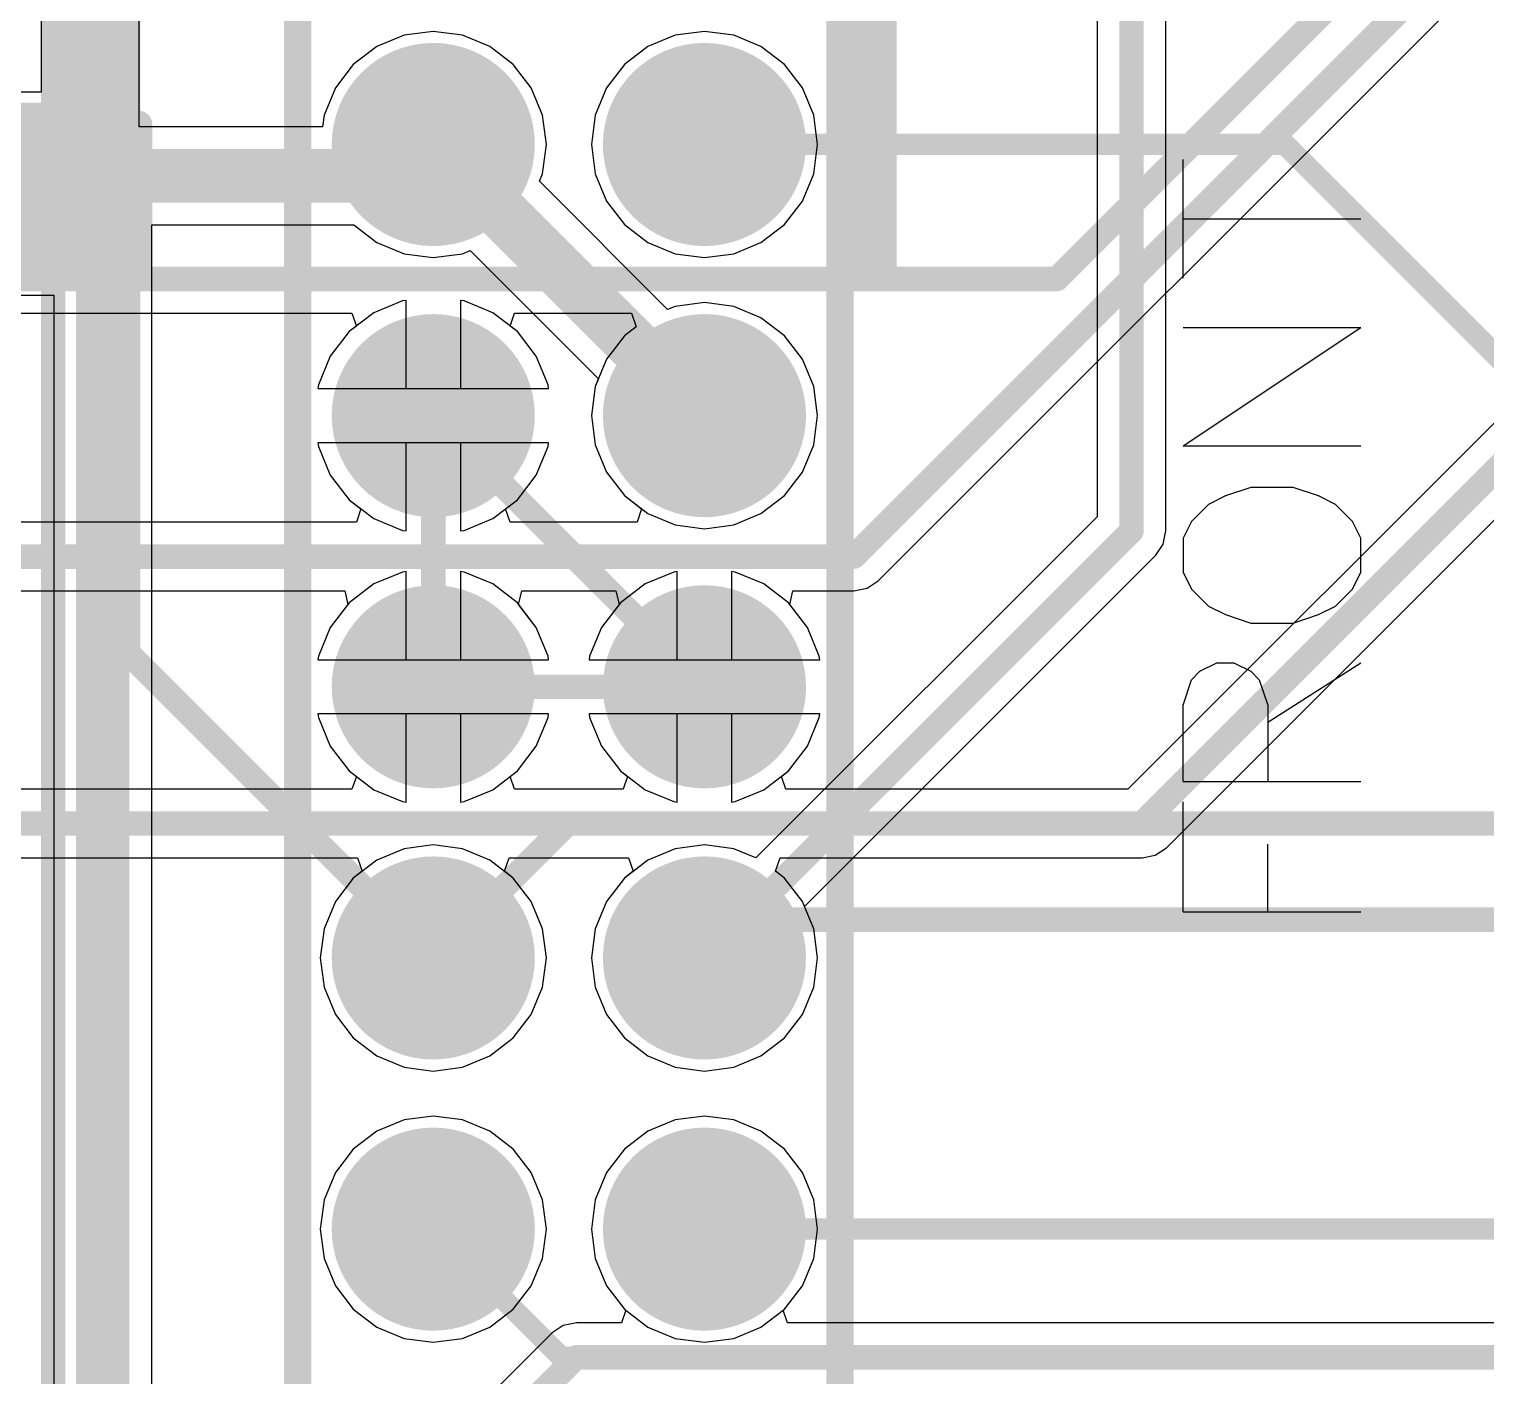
# Model space of a CAD drawing. Header units: millimetres. Extents: x 0 to 7.44, y -3.03 to 0.
# Drawn here: x 3.302 to 3.839, y -1.842 to -1.345 of the extents above; entities that cross this region are included whole.
import ezdxf

# ---------------------------------------------------------------- set-up
doc = ezdxf.new("R2010")
doc.units = ezdxf.units.MM
doc.header["$MEASUREMENT"] = 0
for name, color, linetype in [('BottomLayer', 5, 'Continuous'), ('BottomOverlay', 54, 'Continuous'), ('BottomPaste', 16, 'Continuous'), ('BottomSolder', 6, 'Continuous'), ('MidLayer1', 16, 'Continuous'), ('MidLayer2', 76, 'Continuous'), ('MultiLayer', 9, 'Continuous'), ('PadHoleLayer', 156, 'Continuous'), ('TopLayer', 1, 'Continuous'), ('TopSolder', 216, 'Continuous')]:
    doc.layers.add(name, color=color, linetype=linetype)

# ---------------------------------------------------------------- blocks, each defined once
blk = doc.blocks.new('90131_0142_B_62')
at = {"layer": 'BottomLayer', "const_width": 0.03346}
for points in [[(0.03327, 0.05, 1), (0.06673, 0.05, 1)], [(0.13327, 0.05, 1), (0.16673, 0.05, 1)], [(0.23327, 0.05, 1), (0.26673, 0.05, 1)], [(0.33327, 0.05, 1), (0.36673, 0.05, 1)], [(0.43327, 0.05, 1), (0.46673, 0.05, 1)], [(0.03327, -0.05, 1), (0.06673, -0.05, 1)], [(0.13327, -0.05, 1), (0.16673, -0.05, 1)], [(0.23327, -0.05, 1), (0.26673, -0.05, 1)], [(0.33327, -0.05, 1), (0.36673, -0.05, 1)], [(0.43327, -0.05, 1), (0.46673, -0.05, 1)]]:
    blk.add_lwpolyline(points, format="xyb", close=True, dxfattribs=at)
at = {"layer": 'BottomOverlay', "const_width": 0.01}
for points in [[(1.1, 0.1), (-1.1, 0.1)], [(1.1, -0.1), (-1.1, -0.1)]]:
    blk.add_lwpolyline(points, dxfattribs=at)
at = {"layer": 'BottomSolder', "const_width": 0.03746}
for points in [[(0.03127, 0.05, 1), (0.06873, 0.05, 1)], [(0.13127, 0.05, 1), (0.16873, 0.05, 1)], [(0.23127, 0.05, 1), (0.26873, 0.05, 1)], [(0.33127, 0.05, 1), (0.36873, 0.05, 1)], [(0.43127, 0.05, 1), (0.46873, 0.05, 1)], [(0.03127, -0.05, 1), (0.06873, -0.05, 1)], [(0.13127, -0.05, 1), (0.16873, -0.05, 1)], [(0.23127, -0.05, 1), (0.26873, -0.05, 1)], [(0.33127, -0.05, 1), (0.36873, -0.05, 1)], [(0.43127, -0.05, 1), (0.46873, -0.05, 1)]]:
    blk.add_lwpolyline(points, format="xyb", close=True, dxfattribs=at)
at = {"layer": 'MidLayer1', "const_width": 0.03346}
for points in [[(0.03327, 0.05, 1), (0.06673, 0.05, 1)], [(0.13327, 0.05, 1), (0.16673, 0.05, 1)], [(0.23327, 0.05, 1), (0.26673, 0.05, 1)], [(0.33327, 0.05, 1), (0.36673, 0.05, 1)], [(0.43327, 0.05, 1), (0.46673, 0.05, 1)], [(0.03327, -0.05, 1), (0.06673, -0.05, 1)], [(0.13327, -0.05, 1), (0.16673, -0.05, 1)], [(0.23327, -0.05, 1), (0.26673, -0.05, 1)], [(0.33327, -0.05, 1), (0.36673, -0.05, 1)], [(0.43327, -0.05, 1), (0.46673, -0.05, 1)]]:
    blk.add_lwpolyline(points, format="xyb", close=True, dxfattribs=at)
at = {"layer": 'MidLayer2', "const_width": 0.03346}
for points in [[(0.03327, 0.05, 1), (0.06673, 0.05, 1)], [(0.13327, 0.05, 1), (0.16673, 0.05, 1)], [(0.23327, 0.05, 1), (0.26673, 0.05, 1)], [(0.33327, 0.05, 1), (0.36673, 0.05, 1)], [(0.43327, 0.05, 1), (0.46673, 0.05, 1)], [(0.03327, -0.05, 1), (0.06673, -0.05, 1)], [(0.13327, -0.05, 1), (0.16673, -0.05, 1)], [(0.23327, -0.05, 1), (0.26673, -0.05, 1)], [(0.33327, -0.05, 1), (0.36673, -0.05, 1)], [(0.43327, -0.05, 1), (0.46673, -0.05, 1)]]:
    blk.add_lwpolyline(points, format="xyb", close=True, dxfattribs=at)
at = {"layer": 'MultiLayer', "const_width": 0.03346}
for points in [[(0.03327, 0.05, 1), (0.06673, 0.05, 1)], [(0.13327, 0.05, 1), (0.16673, 0.05, 1)], [(0.23327, 0.05, 1), (0.26673, 0.05, 1)], [(0.33327, 0.05, 1), (0.36673, 0.05, 1)], [(0.43327, 0.05, 1), (0.46673, 0.05, 1)], [(0.03327, -0.05, 1), (0.06673, -0.05, 1)], [(0.13327, -0.05, 1), (0.16673, -0.05, 1)], [(0.23327, -0.05, 1), (0.26673, -0.05, 1)], [(0.33327, -0.05, 1), (0.36673, -0.05, 1)], [(0.43327, -0.05, 1), (0.46673, -0.05, 1)]]:
    blk.add_lwpolyline(points, format="xyb", close=True, dxfattribs=at)
at = {"layer": 'PadHoleLayer', "const_width": 0.02165}
for points in [[(0.03917, 0.05, 1), (0.06083, 0.05, 1)], [(0.13917, 0.05, 1), (0.16083, 0.05, 1)], [(0.23917, 0.05, 1), (0.26083, 0.05, 1)], [(0.33917, 0.05, 1), (0.36083, 0.05, 1)], [(0.43917, 0.05, 1), (0.46083, 0.05, 1)], [(0.03917, -0.05, 1), (0.06083, -0.05, 1)], [(0.13917, -0.05, 1), (0.16083, -0.05, 1)], [(0.23917, -0.05, 1), (0.26083, -0.05, 1)], [(0.33917, -0.05, 1), (0.36083, -0.05, 1)], [(0.43917, -0.05, 1), (0.46083, -0.05, 1)]]:
    blk.add_lwpolyline(points, format="xyb", close=True, dxfattribs=at)
at = {"layer": 'TopLayer', "const_width": 0.03346}
for points in [[(0.03327, 0.05, 1), (0.06673, 0.05, 1)], [(0.13327, 0.05, 1), (0.16673, 0.05, 1)], [(0.23327, 0.05, 1), (0.26673, 0.05, 1)], [(0.33327, 0.05, 1), (0.36673, 0.05, 1)], [(0.43327, 0.05, 1), (0.46673, 0.05, 1)], [(0.03327, -0.05, 1), (0.06673, -0.05, 1)], [(0.13327, -0.05, 1), (0.16673, -0.05, 1)], [(0.23327, -0.05, 1), (0.26673, -0.05, 1)], [(0.33327, -0.05, 1), (0.36673, -0.05, 1)], [(0.43327, -0.05, 1), (0.46673, -0.05, 1)]]:
    blk.add_lwpolyline(points, format="xyb", close=True, dxfattribs=at)
at = {"layer": 'TopSolder', "const_width": 0.03746}
for points in [[(0.03127, 0.05, 1), (0.06873, 0.05, 1)], [(0.13127, 0.05, 1), (0.16873, 0.05, 1)], [(0.23127, 0.05, 1), (0.26873, 0.05, 1)], [(0.33127, 0.05, 1), (0.36873, 0.05, 1)], [(0.43127, 0.05, 1), (0.46873, 0.05, 1)], [(0.03127, -0.05, 1), (0.06873, -0.05, 1)], [(0.13127, -0.05, 1), (0.16873, -0.05, 1)], [(0.23127, -0.05, 1), (0.26873, -0.05, 1)], [(0.33127, -0.05, 1), (0.36873, -0.05, 1)], [(0.43127, -0.05, 1), (0.46873, -0.05, 1)]]:
    blk.add_lwpolyline(points, format="xyb", close=True, dxfattribs=at)
blk = doc.blocks.new('CAP_0805_B_110')
at = {"layer": 'BottomLayer'}
for points in [[(-0.05511, -0.02953), (-0.00393, -0.02953), (-0.05511, 0.02953), (-0.00393, 0.02953)], [(0.0197, -0.02953), (0.07088, -0.02953), (0.0197, 0.02953), (0.07088, 0.02953)]]:
    blk.add_solid(points, dxfattribs=at)
at = {"layer": 'BottomOverlay', "const_width": 0.01}
blk.add_lwpolyline([(-0.07088, 0.02557), (-0.07088, -0.02557)], dxfattribs=at)
at = {"layer": 'BottomOverlay', "const_width": 0.005}
for points in [[(-0.07338, 0.02557, 1), (-0.06838, 0.02557, 1)], [(-0.07338, -0.02557, 1), (-0.06838, -0.02557, 1)]]:
    blk.add_lwpolyline(points, format="xyb", close=True, dxfattribs=at)
at = {"layer": 'BottomPaste'}
for points in [[(-0.05511, -0.02953), (-0.00393, -0.02953), (-0.05511, 0.02953), (-0.00393, 0.02953)], [(0.0197, -0.02953), (0.07088, -0.02953), (0.0197, 0.02953), (0.07088, 0.02953)]]:
    blk.add_solid(points, dxfattribs=at)
at = {"layer": 'BottomSolder'}
for points in [[(-0.05911, -0.03353), (0.00007, -0.03353), (-0.05911, 0.03353), (0.00007, 0.03353)], [(0.0157, -0.03353), (0.07488, -0.03353), (0.0157, 0.03353), (0.07488, 0.03353)]]:
    blk.add_solid(points, dxfattribs=at)

msp = doc.modelspace()

# ---------------------------------------------------------------- linework, layer by layer
at = {"layer": 'BottomLayer'}
for p, q in [((3.30661, -0.20061), (3.30661, -1.36811)), ((3.34274, -1.3809), (3.34274, -0.20809)), ((3.69602, -0.82677), (3.69602, -1.52468)), ((3.72131, -1.52992), (3.72131, -0.83201)), ((3.44039, -1.34713), (3.43033, -1.35129)), ((3.45118, -1.34571), (3.44039, -1.34713)), ((3.46197, -1.34713), (3.45118, -1.34571)), ((3.47203, -1.35129), (3.46197, -1.34713)), ((3.54039, -1.34713), (3.53033, -1.35129)), ((3.55118, -1.34571), (3.54039, -1.34713)), ((3.56197, -1.34713), (3.55118, -1.34571)), ((3.57203, -1.35129), (3.56197, -1.34713)), ((3.43033, -1.35129), (3.4217, -1.35792)), ((3.48066, -1.35792), (3.47203, -1.35129)), ((3.53033, -1.35129), (3.5217, -1.35792)), ((3.58066, -1.35792), (3.57203, -1.35129)), ((3.4217, -1.35792), (3.41507, -1.36655)), ((3.48729, -1.36655), (3.48066, -1.35792)), ((3.5217, -1.35792), (3.51507, -1.36655)), ((3.58729, -1.36655), (3.58066, -1.35792)), ((3.30661, -1.36811), (3.2677, -1.36811)), ((3.41507, -1.36655), (3.41091, -1.37661)), ((3.49146, -1.37661), (3.48729, -1.36655)), ((3.51507, -1.36655), (3.51091, -1.37661)), ((3.59146, -1.37661), (3.58729, -1.36655)), ((3.41091, -1.37661), (3.41034, -1.3809)), ((3.49288, -1.3874), (3.49146, -1.37661)), ((3.51091, -1.37661), (3.50949, -1.3874)), ((3.59288, -1.3874), (3.59146, -1.37661)), ((3.41034, -1.3809), (3.34274, -1.3809)), ((3.49146, -1.39819), (3.49288, -1.3874)), ((3.50949, -1.3874), (3.51091, -1.39819)), ((3.59146, -1.39819), (3.59288, -1.3874)), ((3.4903, -1.40098), (3.49146, -1.39819)), ((3.53761, -1.44828), (3.4903, -1.40098)), ((3.51091, -1.39819), (3.51507, -1.40825)), ((3.58729, -1.40825), (3.59146, -1.39819)), ((3.51507, -1.40825), (3.5217, -1.41688)), ((3.58066, -1.41688), (3.58729, -1.40825)), ((3.34735, -2.85982), (3.34735, -1.41702)), ((3.34735, -1.41702), (3.42188, -1.41702)), ((3.42188, -1.41702), (3.43033, -1.42351)), ((3.5217, -1.41688), (3.53033, -1.42351)), ((3.57203, -1.42351), (3.58066, -1.41688)), ((3.43033, -1.42351), (3.44039, -1.42768)), ((3.53033, -1.42351), (3.54039, -1.42768)), ((3.56197, -1.42768), (3.57203, -1.42351)), ((3.44039, -1.42768), (3.45118, -1.4291)), ((3.45118, -1.4291), (3.46197, -1.42768)), ((3.46197, -1.42768), (3.46476, -1.42652)), ((3.46476, -1.42652), (3.51206, -1.47383)), ((3.54039, -1.42768), (3.55118, -1.4291)), ((3.55118, -1.4291), (3.56197, -1.42768)), ((3.2677, -1.44291), (3.31123, -1.44291)), ((3.31123, -1.44291), (3.31123, -2.86439)), ((3.44118, -1.44488), (3.43983, -1.44506)), ((3.44118, -1.4774), (3.44118, -1.44488)), ((3.46253, -1.44506), (3.46118, -1.44488)), ((3.46118, -1.44488), (3.46118, -1.4774)), ((3.42926, -1.44944), (3.42018, -1.4564)), ((3.43983, -1.44506), (3.42926, -1.44944)), ((3.4731, -1.44944), (3.46253, -1.44506)), ((3.48218, -1.4564), (3.4731, -1.44944)), ((3.54039, -1.44713), (3.53761, -1.44828)), ((3.55118, -1.44571), (3.54039, -1.44713)), ((3.56197, -1.44713), (3.55118, -1.44571)), ((3.57203, -1.45129), (3.56197, -1.44713)), ((3.58066, -1.45792), (3.57203, -1.45129)), ((3.42018, -1.4564), (3.41321, -1.46548)), ((3.48915, -1.46548), (3.48218, -1.4564)), ((3.58729, -1.46655), (3.58066, -1.45792)), ((3.41321, -1.46548), (3.40884, -1.47606)), ((3.49353, -1.47606), (3.48915, -1.46548)), ((3.59146, -1.47661), (3.58729, -1.46655)), ((3.40884, -1.47606), (3.40866, -1.4774)), ((3.4937, -1.4774), (3.49353, -1.47606)), ((3.51091, -1.47661), (3.50949, -1.4874)), ((3.51206, -1.47383), (3.51091, -1.47661)), ((3.59288, -1.4874), (3.59146, -1.47661)), ((3.40866, -1.4774), (3.44118, -1.4774)), ((3.46118, -1.4774), (3.4937, -1.4774)), ((3.50949, -1.4874), (3.51091, -1.49819)), ((3.59146, -1.49819), (3.59288, -1.4874)), ((3.44118, -1.4974), (3.40866, -1.4974)), ((3.40866, -1.4974), (3.40884, -1.49875)), ((3.40884, -1.49875), (3.41321, -1.50932)), ((3.44118, -1.52992), (3.44118, -1.4974)), ((3.4937, -1.4974), (3.46118, -1.4974)), ((3.46118, -1.4974), (3.46118, -1.52992)), ((3.48915, -1.50932), (3.49353, -1.49875)), ((3.49353, -1.49875), (3.4937, -1.4974)), ((3.51091, -1.49819), (3.51507, -1.50825)), ((3.58729, -1.50825), (3.59146, -1.49819)), ((3.41321, -1.50932), (3.42018, -1.5184)), ((3.48218, -1.5184), (3.48915, -1.50932)), ((3.51507, -1.50825), (3.5217, -1.51688)), ((3.58066, -1.51688), (3.58729, -1.50825)), ((3.42018, -1.5184), (3.42926, -1.52537)), ((3.4731, -1.52537), (3.48218, -1.5184)), ((3.5217, -1.51688), (3.53033, -1.52351)), ((3.57203, -1.52351), (3.58066, -1.51688)), ((3.42926, -1.52537), (3.43983, -1.52975)), ((3.46253, -1.52975), (3.4731, -1.52537)), ((3.53033, -1.52351), (3.54039, -1.52768)), ((3.56197, -1.52768), (3.57203, -1.52351)), ((3.69602, -1.52468), (3.57018, -1.65053)), ((3.43983, -1.52975), (3.44118, -1.52992)), ((3.46118, -1.52992), (3.46253, -1.52975)), ((3.54039, -1.52768), (3.55118, -1.5291)), ((3.55118, -1.5291), (3.56197, -1.52768)), ((3.72034, -1.53476), (3.72131, -1.52992)), ((3.7176, -1.53886), (3.72034, -1.53476)), ((3.58806, -1.66841), (3.7176, -1.53886)), ((3.43983, -1.54506), (3.42926, -1.54944)), ((3.44118, -1.54488), (3.43983, -1.54506)), ((3.44118, -1.5774), (3.44118, -1.54488)), ((3.46253, -1.54506), (3.46118, -1.54488)), ((3.46118, -1.54488), (3.46118, -1.5774)), ((3.4731, -1.54944), (3.46253, -1.54506)), ((3.53983, -1.54506), (3.52926, -1.54944)), ((3.54118, -1.54488), (3.53983, -1.54506)), ((3.54118, -1.5774), (3.54118, -1.54488)), ((3.56253, -1.54506), (3.56118, -1.54488)), ((3.56118, -1.54488), (3.56118, -1.5774)), ((3.5731, -1.54944), (3.56253, -1.54506)), ((3.42926, -1.54944), (3.42018, -1.5564)), ((3.48218, -1.5564), (3.4731, -1.54944)), ((3.52926, -1.54944), (3.52018, -1.5564)), ((3.58218, -1.5564), (3.5731, -1.54944)), ((3.42018, -1.5564), (3.41321, -1.56548)), ((3.48915, -1.56548), (3.48218, -1.5564)), ((3.52018, -1.5564), (3.51321, -1.56548)), ((3.58915, -1.56548), (3.58218, -1.5564)), ((3.41321, -1.56548), (3.40884, -1.57606)), ((3.49353, -1.57606), (3.48915, -1.56548)), ((3.51321, -1.56548), (3.50884, -1.57606)), ((3.59353, -1.57606), (3.58915, -1.56548)), ((3.40884, -1.57606), (3.40866, -1.5774)), ((3.40866, -1.5774), (3.44118, -1.5774)), ((3.46118, -1.5774), (3.4937, -1.5774)), ((3.4937, -1.5774), (3.49353, -1.57606)), ((3.50884, -1.57606), (3.50866, -1.5774)), ((3.50866, -1.5774), (3.54118, -1.5774)), ((3.56118, -1.5774), (3.5937, -1.5774)), ((3.5937, -1.5774), (3.59353, -1.57606)), ((3.44118, -1.5974), (3.40866, -1.5974)), ((3.40866, -1.5974), (3.40884, -1.59875)), ((3.40884, -1.59875), (3.41321, -1.60932)), ((3.44118, -1.62992), (3.44118, -1.5974)), ((3.4937, -1.5974), (3.46118, -1.5974)), ((3.46118, -1.5974), (3.46118, -1.62992)), ((3.48915, -1.60932), (3.49353, -1.59875)), ((3.49353, -1.59875), (3.4937, -1.5974)), ((3.54118, -1.5974), (3.50866, -1.5974)), ((3.50866, -1.5974), (3.50884, -1.59875)), ((3.50884, -1.59875), (3.51321, -1.60932)), ((3.54118, -1.62992), (3.54118, -1.5974)), ((3.5937, -1.5974), (3.56118, -1.5974)), ((3.56118, -1.5974), (3.56118, -1.62992)), ((3.58915, -1.60932), (3.59353, -1.59875)), ((3.59353, -1.59875), (3.5937, -1.5974)), ((3.41321, -1.60932), (3.42018, -1.6184)), ((3.48218, -1.6184), (3.48915, -1.60932)), ((3.51321, -1.60932), (3.52018, -1.6184)), ((3.58218, -1.6184), (3.58915, -1.60932)), ((3.42018, -1.6184), (3.42926, -1.62537)), ((3.4731, -1.62537), (3.48218, -1.6184)), ((3.52018, -1.6184), (3.52926, -1.62537)), ((3.5731, -1.62537), (3.58218, -1.6184)), ((3.42926, -1.62537), (3.43983, -1.62975)), ((3.46253, -1.62975), (3.4731, -1.62537)), ((3.52926, -1.62537), (3.53983, -1.62975)), ((3.56253, -1.62975), (3.5731, -1.62537)), ((3.43983, -1.62975), (3.44118, -1.62992)), ((3.46118, -1.62992), (3.46253, -1.62975)), ((3.53983, -1.62975), (3.54118, -1.62992)), ((3.56118, -1.62992), (3.56253, -1.62975)), ((3.44039, -1.64713), (3.43033, -1.65129)), ((3.45118, -1.64571), (3.44039, -1.64713)), ((3.46197, -1.64713), (3.45118, -1.64571)), ((3.47203, -1.65129), (3.46197, -1.64713)), ((3.54039, -1.64713), (3.53033, -1.65129)), ((3.55118, -1.64571), (3.54039, -1.64713)), ((3.56197, -1.64713), (3.55118, -1.64571)), ((3.57018, -1.65053), (3.56197, -1.64713)), ((3.43033, -1.65129), (3.4217, -1.65792)), ((3.48066, -1.65792), (3.47203, -1.65129)), ((3.53033, -1.65129), (3.5217, -1.65792)), ((3.4217, -1.65792), (3.41507, -1.66655)), ((3.48729, -1.66655), (3.48066, -1.65792)), ((3.5217, -1.65792), (3.51507, -1.66655)), ((3.41507, -1.66655), (3.41091, -1.67661)), ((3.49146, -1.67661), (3.48729, -1.66655)), ((3.51507, -1.66655), (3.51091, -1.67661)), ((3.59146, -1.67661), (3.58806, -1.66841)), ((3.41091, -1.67661), (3.40949, -1.6874)), ((3.49288, -1.6874), (3.49146, -1.67661)), ((3.51091, -1.67661), (3.50949, -1.6874)), ((3.59288, -1.6874), (3.59146, -1.67661)), ((3.40949, -1.6874), (3.41091, -1.69819)), ((3.49146, -1.69819), (3.49288, -1.6874)), ((3.50949, -1.6874), (3.51091, -1.69819)), ((3.59146, -1.69819), (3.59288, -1.6874)), ((3.41091, -1.69819), (3.41507, -1.70825)), ((3.48729, -1.70825), (3.49146, -1.69819)), ((3.51091, -1.69819), (3.51507, -1.70825)), ((3.58729, -1.70825), (3.59146, -1.69819)), ((3.41507, -1.70825), (3.4217, -1.71688)), ((3.48066, -1.71688), (3.48729, -1.70825)), ((3.51507, -1.70825), (3.5217, -1.71688)), ((3.58066, -1.71688), (3.58729, -1.70825)), ((3.4217, -1.71688), (3.43033, -1.72351)), ((3.47203, -1.72351), (3.48066, -1.71688)), ((3.5217, -1.71688), (3.53033, -1.72351)), ((3.57203, -1.72351), (3.58066, -1.71688)), ((3.43033, -1.72351), (3.44039, -1.72768)), ((3.46197, -1.72768), (3.47203, -1.72351)), ((3.53033, -1.72351), (3.54039, -1.72768)), ((3.56197, -1.72768), (3.57203, -1.72351)), ((3.44039, -1.72768), (3.45118, -1.7291)), ((3.45118, -1.7291), (3.46197, -1.72768)), ((3.54039, -1.72768), (3.55118, -1.7291)), ((3.55118, -1.7291), (3.56197, -1.72768)), ((3.45118, -1.74571), (3.44039, -1.74713)), ((3.46197, -1.74713), (3.45118, -1.74571)), ((3.55118, -1.74571), (3.54039, -1.74713)), ((3.56197, -1.74713), (3.55118, -1.74571)), ((3.44039, -1.74713), (3.43033, -1.75129)), ((3.47203, -1.75129), (3.46197, -1.74713)), ((3.54039, -1.74713), (3.53033, -1.75129)), ((3.57203, -1.75129), (3.56197, -1.74713)), ((3.43033, -1.75129), (3.4217, -1.75792)), ((3.48066, -1.75792), (3.47203, -1.75129)), ((3.53033, -1.75129), (3.5217, -1.75792)), ((3.58066, -1.75792), (3.57203, -1.75129)), ((3.4217, -1.75792), (3.41507, -1.76655)), ((3.48729, -1.76655), (3.48066, -1.75792)), ((3.5217, -1.75792), (3.51507, -1.76655)), ((3.58729, -1.76655), (3.58066, -1.75792)), ((3.41507, -1.76655), (3.41091, -1.77661)), ((3.49146, -1.77661), (3.48729, -1.76655)), ((3.51507, -1.76655), (3.51091, -1.77661)), ((3.59146, -1.77661), (3.58729, -1.76655)), ((3.41091, -1.77661), (3.40949, -1.7874)), ((3.49288, -1.7874), (3.49146, -1.77661)), ((3.51091, -1.77661), (3.50949, -1.7874)), ((3.59288, -1.7874), (3.59146, -1.77661)), ((3.40949, -1.7874), (3.41091, -1.79819)), ((3.49146, -1.79819), (3.49288, -1.7874)), ((3.50949, -1.7874), (3.51091, -1.79819)), ((3.59146, -1.79819), (3.59288, -1.7874)), ((3.41091, -1.79819), (3.41507, -1.80825)), ((3.48729, -1.80825), (3.49146, -1.79819)), ((3.51091, -1.79819), (3.51507, -1.80825)), ((3.58729, -1.80825), (3.59146, -1.79819)), ((3.41507, -1.80825), (3.4217, -1.81688)), ((3.48066, -1.81688), (3.48729, -1.80825)), ((3.51507, -1.80825), (3.5217, -1.81688)), ((3.58066, -1.81688), (3.58729, -1.80825)), ((3.4217, -1.81688), (3.43033, -1.82351)), ((3.47203, -1.82351), (3.48066, -1.81688)), ((3.5217, -1.81688), (3.53033, -1.82351)), ((3.57203, -1.82351), (3.58066, -1.81688)), ((3.43033, -1.82351), (3.44039, -1.82768)), ((3.46197, -1.82768), (3.47203, -1.82351)), ((3.53033, -1.82351), (3.54039, -1.82768)), ((3.56197, -1.82768), (3.57203, -1.82351)), ((3.44039, -1.82768), (3.45118, -1.8291)), ((3.45118, -1.8291), (3.46197, -1.82768)), ((3.54039, -1.82768), (3.55118, -1.8291)), ((3.55118, -1.8291), (3.56197, -1.82768))]:
    msp.add_line(p, q, dxfattribs=at)
for points, const_width in [([(3.32467, -1.39896), (3.32467, -0.20061)], 0.01969), ([(3.70866, -1.52992), (3.70866, -0.82677)], 0.00906), ([(3.43962, -1.39896), (3.45118, -1.3874)], 0.01969), ([(3.45118, -1.3874), (3.55118, -1.4874)], 0.01969), ([(3.32467, -1.39896), (3.32929, -1.39896)], 0.01969), ([(3.32929, -2.88047), (3.32929, -1.39896)], 0.01969), ([(3.32929, -1.39896), (3.43962, -1.39896)], 0.01969), ([(3.45118, -1.4874), (3.55118, -1.5874)], 0.00906), ([(3.45118, -1.5874), (3.45118, -1.4874)], 0.00906), ([(3.55118, -1.6874), (3.70866, -1.52992)], 0.00906), ([(3.45118, -1.5874), (3.55118, -1.5874)], 0.00906)]:
    msp.add_lwpolyline(points, dxfattribs=dict(at, const_width=const_width))
for points, const_width in [([(3.44626, -1.3874, 1), (3.4561, -1.3874, 1)], 0.00984), ([(3.44626, -1.3874, 1), (3.4561, -1.3874, 1)], 0.00984), ([(3.31975, -1.39896, 1), (3.32959, -1.39896, 1)], 0.00984), ([(3.31975, -1.39896, 1), (3.32959, -1.39896, 1)], 0.00984), ([(3.32437, -1.39896, 1), (3.33421, -1.39896, 1)], 0.00984), ([(3.32437, -1.39896, 1), (3.33421, -1.39896, 1)], 0.00984), ([(3.32437, -1.39896, 1), (3.33421, -1.39896, 1)], 0.00984), ([(3.4347, -1.39896, 1), (3.44454, -1.39896, 1)], 0.00984), ([(3.4347, -1.39896, 1), (3.44454, -1.39896, 1)], 0.00984), ([(3.54626, -1.4874, 1), (3.5561, -1.4874, 1)], 0.00984), ([(3.44892, -1.4874, 1), (3.45344, -1.4874, 1)], 0.00453), ([(3.44892, -1.4874, 1), (3.45344, -1.4874, 1)], 0.00453), ([(3.7064, -1.52992, 1), (3.71093, -1.52992, 1)], 0.00453), ([(3.7064, -1.52992, 1), (3.71093, -1.52992, 1)], 0.00453), ([(3.44892, -1.5874, 1), (3.45344, -1.5874, 1)], 0.00453), ([(3.44892, -1.5874, 1), (3.45344, -1.5874, 1)], 0.00453), ([(3.54892, -1.5874, 1), (3.55344, -1.5874, 1)], 0.00453), ([(3.54892, -1.5874, 1), (3.55344, -1.5874, 1)], 0.00453), ([(3.54892, -1.6874, 1), (3.55344, -1.6874, 1)], 0.00453)]:
    msp.add_lwpolyline(points, format="xyb", close=True, dxfattribs=dict(at, const_width=const_width))
at = {"layer": 'BottomOverlay'}
for p, q in [((3.72767, -1.43672), (3.72767, -1.39299)), ((3.72767, -1.41485), (3.79327, -1.41485)), ((3.72767, -1.49858), (3.79327, -1.45484)), ((3.72767, -1.45484), (3.79327, -1.45484)), ((3.72767, -1.49858), (3.79327, -1.49858)), ((3.75266, -1.51388), (3.74329, -1.51701)), ((3.76828, -1.51388), (3.75266, -1.51388)), ((3.77765, -1.51701), (3.76828, -1.51388)), ((3.73704, -1.52013), (3.73079, -1.52638)), ((3.74329, -1.51701), (3.73704, -1.52013)), ((3.7839, -1.52013), (3.77765, -1.51701)), ((3.79015, -1.52638), (3.7839, -1.52013)), ((3.73079, -1.52638), (3.72767, -1.53263)), ((3.79327, -1.53263), (3.79015, -1.52638)), ((3.72767, -1.53263), (3.72767, -1.54512)), ((3.79327, -1.54512), (3.79327, -1.53263)), ((3.72767, -1.54512), (3.73079, -1.55137)), ((3.79015, -1.55137), (3.79327, -1.54512)), ((3.73079, -1.55137), (3.73704, -1.55762)), ((3.7839, -1.55762), (3.79015, -1.55137)), ((3.73704, -1.55762), (3.74329, -1.56074)), ((3.77765, -1.56074), (3.7839, -1.55762)), ((3.74329, -1.56074), (3.75266, -1.56387)), ((3.76828, -1.56387), (3.77765, -1.56074)), ((3.75266, -1.56387), (3.76828, -1.56387)), ((3.73391, -1.58167), (3.74016, -1.57855)), ((3.74016, -1.57855), (3.74641, -1.57855)), ((3.74641, -1.57855), (3.75266, -1.58167)), ((3.75891, -1.60042), (3.79327, -1.57855)), ((3.73079, -1.5848), (3.73391, -1.58167)), ((3.75266, -1.58167), (3.75578, -1.5848)), ((3.72767, -1.59417), (3.73079, -1.5848)), ((3.75578, -1.5848), (3.75891, -1.59417)), ((3.72767, -1.62229), (3.72767, -1.59417)), ((3.75891, -1.59417), (3.75891, -1.62229)), ((3.72767, -1.62229), (3.79327, -1.62229)), ((3.72767, -1.6704), (3.72767, -1.62978)), ((3.75891, -1.6704), (3.75891, -1.6454)), ((3.72767, -1.6704), (3.79327, -1.6704))]:
    msp.add_line(p, q, dxfattribs=at)
msp.add_solid([(3.59843, -1.43307), (3.62205, -1.43307), (3.59843, -1.24016), (3.62205, -1.24016)], dxfattribs=at)
at = {"layer": 'MidLayer1'}
for points, const_width in [([(3.55118, -1.3874), (3.76535, -1.3874)], 0.00787), ([(3.76535, -1.3874), (3.88976, -1.51181)], 0.00787), ([(3.45118, -1.6874), (3.50079, -1.6378)], 0.00906), ([(3.50079, -1.6378), (4.5, -1.6378)], 0.00906), ([(3.55118, -1.6874), (3.56535, -1.67323)], 0.00906), ([(3.56535, -1.67323), (4.46063, -1.67323)], 0.00906)]:
    msp.add_lwpolyline(points, dxfattribs=dict(at, const_width=const_width))
for points, const_width in [([(3.54921, -1.3874, 1), (3.55315, -1.3874, 1)], 0.00394), ([(3.76339, -1.3874, 1), (3.76732, -1.3874, 1)], 0.00394), ([(3.76339, -1.3874, 1), (3.76732, -1.3874, 1)], 0.00394), ([(3.49852, -1.6378, 1), (3.50305, -1.6378, 1)], 0.00453), ([(3.49852, -1.6378, 1), (3.50305, -1.6378, 1)], 0.00453), ([(3.56309, -1.67323, 1), (3.56762, -1.67323, 1)], 0.00453), ([(3.56309, -1.67323, 1), (3.56762, -1.67323, 1)], 0.00453), ([(3.44892, -1.6874, 1), (3.45344, -1.6874, 1)], 0.00453), ([(3.54892, -1.6874, 1), (3.55344, -1.6874, 1)], 0.00453)]:
    msp.add_lwpolyline(points, format="xyb", close=True, dxfattribs=dict(at, const_width=const_width))
at = {"layer": 'MidLayer2'}
for points, const_width in [([(3.31102, -0.25984), (3.31102, -1.89764)], 0.00906), ([(3.33858, -1.5748), (3.33858, -0.27953)], 0.00906), ([(3.33858, -1.5748), (3.45118, -1.6874)], 0.00906), ([(3.45118, -1.7874), (3.49843, -1.83465)], 0.00787), ([(3.55118, -1.7874), (4.5, -1.7874)], 0.00787), ([(3.49843, -1.83465), (4.60236, -1.83465)], 0.00787)]:
    msp.add_lwpolyline(points, dxfattribs=dict(at, const_width=const_width))
for points, const_width in [([(3.33632, -1.5748, 1), (3.34085, -1.5748, 1)], 0.00453), ([(3.33632, -1.5748, 1), (3.34085, -1.5748, 1)], 0.00453), ([(3.44892, -1.6874, 1), (3.45344, -1.6874, 1)], 0.00453), ([(3.44921, -1.7874, 1), (3.45315, -1.7874, 1)], 0.00394), ([(3.54921, -1.7874, 1), (3.55315, -1.7874, 1)], 0.00394), ([(3.49646, -1.83465, 1), (3.50039, -1.83465, 1)], 0.00394), ([(3.49646, -1.83465, 1), (3.50039, -1.83465, 1)], 0.00394)]:
    msp.add_lwpolyline(points, format="xyb", close=True, dxfattribs=dict(at, const_width=const_width))
at = {"layer": 'TopLayer'}
for p, q in [((3.61524, -1.54831), (4.06036, -1.1032)), ((3.93504, -1.39748), (3.70736, -1.62515)), ((3.72154, -1.64674), (3.94921, -1.41906)), ((3.19815, -1.44965), (3.4212, -1.44965)), ((3.4212, -1.44965), (3.42281, -1.45439)), ((3.47955, -1.45439), (3.48116, -1.44965)), ((3.48116, -1.44965), (3.52426, -1.44965)), ((3.52426, -1.44965), (3.52595, -1.45465)), ((3.42281, -1.45439), (3.42018, -1.4564)), ((3.48218, -1.4564), (3.47955, -1.45439)), ((3.52595, -1.45465), (3.5217, -1.45792)), ((3.42018, -1.4564), (3.41321, -1.46548)), ((3.48915, -1.46548), (3.48218, -1.4564)), ((3.5217, -1.45792), (3.51507, -1.46655)), ((3.41321, -1.46548), (3.40884, -1.47606)), ((3.49353, -1.47606), (3.48915, -1.46548)), ((3.51507, -1.46655), (3.51091, -1.47661)), ((3.40884, -1.47606), (3.40866, -1.4774)), ((3.4937, -1.4774), (3.49353, -1.47606)), ((3.51091, -1.47661), (3.50949, -1.4874)), ((3.40866, -1.4774), (3.45118, -1.4774)), ((3.45118, -1.4774), (3.4937, -1.4774)), ((3.50949, -1.4874), (3.51091, -1.49819)), ((3.45118, -1.4974), (3.40866, -1.4974)), ((3.40866, -1.4974), (3.40884, -1.49875)), ((3.40884, -1.49875), (3.41321, -1.50932)), ((3.4937, -1.4974), (3.45118, -1.4974)), ((3.48915, -1.50932), (3.49353, -1.49875)), ((3.49353, -1.49875), (3.4937, -1.4974)), ((3.51091, -1.49819), (3.51507, -1.50825)), ((3.41321, -1.50932), (3.42018, -1.5184)), ((3.48218, -1.5184), (3.48915, -1.50932)), ((3.51507, -1.50825), (3.5217, -1.51688)), ((3.42018, -1.5184), (3.42451, -1.52173)), ((3.47785, -1.52173), (3.48218, -1.5184)), ((3.5217, -1.51688), (3.52801, -1.52173)), ((3.42451, -1.52173), (3.42282, -1.52673)), ((3.47954, -1.52673), (3.47785, -1.52173)), ((3.52801, -1.52173), (3.52631, -1.52673)), ((3.42282, -1.52673), (3.12815, -1.52673)), ((3.52631, -1.52673), (3.47954, -1.52673)), ((3.12728, -1.55201), (3.41854, -1.55201)), ((3.41854, -1.55201), (3.41971, -1.55701)), ((3.48265, -1.55701), (3.48382, -1.55201)), ((3.48382, -1.55201), (3.51854, -1.55201)), ((3.51854, -1.55201), (3.51971, -1.55701)), ((3.58265, -1.55701), (3.58382, -1.55201)), ((3.58382, -1.55201), (3.6063, -1.55201)), ((3.6063, -1.55201), (3.61114, -1.55105)), ((3.61114, -1.55105), (3.61524, -1.54831)), ((3.41971, -1.55701), (3.41321, -1.56548)), ((3.48915, -1.56548), (3.48265, -1.55701)), ((3.51971, -1.55701), (3.51321, -1.56548)), ((3.58915, -1.56548), (3.58265, -1.55701)), ((3.41321, -1.56548), (3.40884, -1.57606)), ((3.49353, -1.57606), (3.48915, -1.56548)), ((3.51321, -1.56548), (3.50884, -1.57606)), ((3.59353, -1.57606), (3.58915, -1.56548)), ((3.40884, -1.57606), (3.40866, -1.5774)), ((3.40866, -1.5774), (3.45118, -1.5774)), ((3.45118, -1.5774), (3.4937, -1.5774)), ((3.4937, -1.5774), (3.49353, -1.57606)), ((3.50884, -1.57606), (3.50866, -1.5774)), ((3.50866, -1.5774), (3.55118, -1.5774)), ((3.55118, -1.5774), (3.5937, -1.5774)), ((3.5937, -1.5774), (3.59353, -1.57606)), ((3.45118, -1.5974), (3.40866, -1.5974)), ((3.40866, -1.5974), (3.40884, -1.59875)), ((3.40884, -1.59875), (3.41321, -1.60932)), ((3.4937, -1.5974), (3.45118, -1.5974)), ((3.48915, -1.60932), (3.49353, -1.59875)), ((3.49353, -1.59875), (3.4937, -1.5974)), ((3.55118, -1.5974), (3.50866, -1.5974)), ((3.50866, -1.5974), (3.50884, -1.59875)), ((3.50884, -1.59875), (3.51321, -1.60932)), ((3.5937, -1.5974), (3.55118, -1.5974)), ((3.58915, -1.60932), (3.59353, -1.59875)), ((3.59353, -1.59875), (3.5937, -1.5974)), ((3.41321, -1.60932), (3.42018, -1.6184)), ((3.48218, -1.6184), (3.48915, -1.60932)), ((3.51321, -1.60932), (3.52018, -1.6184)), ((3.58218, -1.6184), (3.58915, -1.60932)), ((3.42018, -1.6184), (3.42281, -1.62042)), ((3.42281, -1.62042), (3.4212, -1.62515)), ((3.47955, -1.62042), (3.48218, -1.6184)), ((3.48116, -1.62515), (3.47955, -1.62042)), ((3.52018, -1.6184), (3.52281, -1.62042)), ((3.52281, -1.62042), (3.5212, -1.62515)), ((3.57955, -1.62042), (3.58218, -1.6184)), ((3.58116, -1.62515), (3.57955, -1.62042)), ((3.4212, -1.62515), (3.06122, -1.62515)), ((3.5212, -1.62515), (3.48116, -1.62515)), ((3.70736, -1.62515), (3.58116, -1.62515)), ((3.71744, -1.64948), (3.72154, -1.64674)), ((3.06429, -1.65044), (3.42323, -1.65044)), ((3.42323, -1.65044), (3.42493, -1.65544)), ((3.47743, -1.65544), (3.47913, -1.65044)), ((3.47913, -1.65044), (3.52323, -1.65044)), ((3.52323, -1.65044), (3.52493, -1.65544)), ((3.57743, -1.65544), (3.57913, -1.65044)), ((3.57913, -1.65044), (3.7126, -1.65044)), ((3.7126, -1.65044), (3.71744, -1.64948)), ((3.4217, -1.65792), (3.41507, -1.66655)), ((3.42493, -1.65544), (3.4217, -1.65792)), ((3.48066, -1.65792), (3.47743, -1.65544)), ((3.48729, -1.66655), (3.48066, -1.65792)), ((3.5217, -1.65792), (3.51507, -1.66655)), ((3.52493, -1.65544), (3.5217, -1.65792)), ((3.58066, -1.65792), (3.57743, -1.65544)), ((3.58729, -1.66655), (3.58066, -1.65792)), ((3.41507, -1.66655), (3.41091, -1.67661)), ((3.49146, -1.67661), (3.48729, -1.66655)), ((3.51507, -1.66655), (3.51091, -1.67661)), ((3.59146, -1.67661), (3.58729, -1.66655)), ((3.41091, -1.67661), (3.40949, -1.6874)), ((3.49288, -1.6874), (3.49146, -1.67661)), ((3.51091, -1.67661), (3.50949, -1.6874)), ((3.59288, -1.6874), (3.59146, -1.67661)), ((3.40949, -1.6874), (3.41091, -1.69819)), ((3.49146, -1.69819), (3.49288, -1.6874)), ((3.50949, -1.6874), (3.51091, -1.69819)), ((3.59146, -1.69819), (3.59288, -1.6874)), ((3.41091, -1.69819), (3.41507, -1.70825)), ((3.48729, -1.70825), (3.49146, -1.69819)), ((3.51091, -1.69819), (3.51507, -1.70825)), ((3.58729, -1.70825), (3.59146, -1.69819)), ((3.41507, -1.70825), (3.4217, -1.71688)), ((3.48066, -1.71688), (3.48729, -1.70825)), ((3.51507, -1.70825), (3.5217, -1.71688)), ((3.58066, -1.71688), (3.58729, -1.70825)), ((3.4217, -1.71688), (3.43033, -1.72351)), ((3.47203, -1.72351), (3.48066, -1.71688)), ((3.5217, -1.71688), (3.53033, -1.72351)), ((3.57203, -1.72351), (3.58066, -1.71688)), ((3.43033, -1.72351), (3.44039, -1.72768)), ((3.46197, -1.72768), (3.47203, -1.72351)), ((3.53033, -1.72351), (3.54039, -1.72768)), ((3.56197, -1.72768), (3.57203, -1.72351)), ((3.44039, -1.72768), (3.45118, -1.7291)), ((3.45118, -1.7291), (3.46197, -1.72768)), ((3.54039, -1.72768), (3.55118, -1.7291)), ((3.55118, -1.7291), (3.56197, -1.72768)), ((3.45118, -1.74571), (3.44039, -1.74713)), ((3.46197, -1.74713), (3.45118, -1.74571)), ((3.55118, -1.74571), (3.54039, -1.74713)), ((3.56197, -1.74713), (3.55118, -1.74571)), ((3.44039, -1.74713), (3.43033, -1.75129)), ((3.47203, -1.75129), (3.46197, -1.74713)), ((3.54039, -1.74713), (3.53033, -1.75129)), ((3.57203, -1.75129), (3.56197, -1.74713)), ((3.43033, -1.75129), (3.4217, -1.75792)), ((3.48066, -1.75792), (3.47203, -1.75129)), ((3.53033, -1.75129), (3.5217, -1.75792)), ((3.58066, -1.75792), (3.57203, -1.75129)), ((3.4217, -1.75792), (3.41507, -1.76655)), ((3.48729, -1.76655), (3.48066, -1.75792)), ((3.5217, -1.75792), (3.51507, -1.76655)), ((3.58729, -1.76655), (3.58066, -1.75792)), ((3.41507, -1.76655), (3.41091, -1.77661)), ((3.49146, -1.77661), (3.48729, -1.76655)), ((3.51507, -1.76655), (3.51091, -1.77661)), ((3.59146, -1.77661), (3.58729, -1.76655)), ((3.41091, -1.77661), (3.40949, -1.7874)), ((3.49288, -1.7874), (3.49146, -1.77661)), ((3.51091, -1.77661), (3.50949, -1.7874)), ((3.59288, -1.7874), (3.59146, -1.77661)), ((3.40949, -1.7874), (3.41091, -1.79819)), ((3.49146, -1.79819), (3.49288, -1.7874)), ((3.50949, -1.7874), (3.51091, -1.79819)), ((3.59146, -1.79819), (3.59288, -1.7874)), ((3.41091, -1.79819), (3.41507, -1.80825)), ((3.48729, -1.80825), (3.49146, -1.79819)), ((3.51091, -1.79819), (3.51507, -1.80825)), ((3.58729, -1.80825), (3.59146, -1.79819)), ((3.41507, -1.80825), (3.4217, -1.81688)), ((3.48066, -1.81688), (3.48729, -1.80825)), ((3.51507, -1.80825), (3.5217, -1.81688)), ((3.58066, -1.81688), (3.58729, -1.80825)), ((3.4217, -1.81688), (3.43033, -1.82351)), ((3.47203, -1.82351), (3.48066, -1.81688)), ((3.5222, -1.81727), (3.52059, -1.822)), ((3.5217, -1.81688), (3.5222, -1.81727)), ((3.58017, -1.81727), (3.58066, -1.81688)), ((3.58177, -1.822), (3.58017, -1.81727)), ((3.43033, -1.82351), (3.44039, -1.82768)), ((3.46197, -1.82768), (3.47203, -1.82351)), ((3.495, -1.8257), (3.47018, -1.85052)), ((3.4991, -1.82296), (3.495, -1.8257)), ((3.50394, -1.822), (3.4991, -1.82296)), ((3.52059, -1.822), (3.50394, -1.822)), ((4.16405, -1.822), (3.58177, -1.822)), ((3.44039, -1.82768), (3.45118, -1.8291)), ((3.45118, -1.8291), (3.46197, -1.82768))]:
    msp.add_line(p, q, dxfattribs=at)
at = {"layer": 'TopLayer', "const_width": 0.00906}
for points in [[(3.6811, -1.43701), (4.04724, -1.07087)], [(3.6063, -1.53937), (4.05512, -1.09055)], [(3.7126, -1.6378), (3.94398, -1.40642)], [(3.19291, -1.43701), (3.6811, -1.43701)], [(3.12205, -1.53937), (3.6063, -1.53937)], [(3.45118, -1.5874), (3.55118, -1.5874)], [(3.05906, -1.6378), (3.7126, -1.6378)], [(3.45118, -1.8874), (3.50394, -1.83465)], [(3.50394, -1.83465), (4.16929, -1.83465)]]:
    msp.add_lwpolyline(points, dxfattribs=at)
at = {"layer": 'TopLayer', "const_width": 0.00453}
for points in [[(3.67884, -1.43701, 1), (3.68337, -1.43701, 1)], [(3.67884, -1.43701, 1), (3.68337, -1.43701, 1)], [(3.60404, -1.53937, 1), (3.60856, -1.53937, 1)], [(3.60404, -1.53937, 1), (3.60856, -1.53937, 1)], [(3.44892, -1.5874, 1), (3.45344, -1.5874, 1)], [(3.54892, -1.5874, 1), (3.55344, -1.5874, 1)], [(3.71033, -1.6378, 1), (3.71486, -1.6378, 1)], [(3.71033, -1.6378, 1), (3.71486, -1.6378, 1)], [(3.50167, -1.83465, 1), (3.5062, -1.83465, 1)], [(3.50167, -1.83465, 1), (3.5062, -1.83465, 1)]]:
    msp.add_lwpolyline(points, format="xyb", close=True, dxfattribs=at)

# ---------------------------------------------------------------- block references
for name, p, rotation in [('90131_0142_B_62', (3.50118, -1.3374), 270), ('CAP_0805_B_110', (3.27165, -1.40551), 180)]:
    msp.add_blockref(name, p, dxfattribs=dict(rotation=rotation))

doc.saveas('drawing.dxf')
